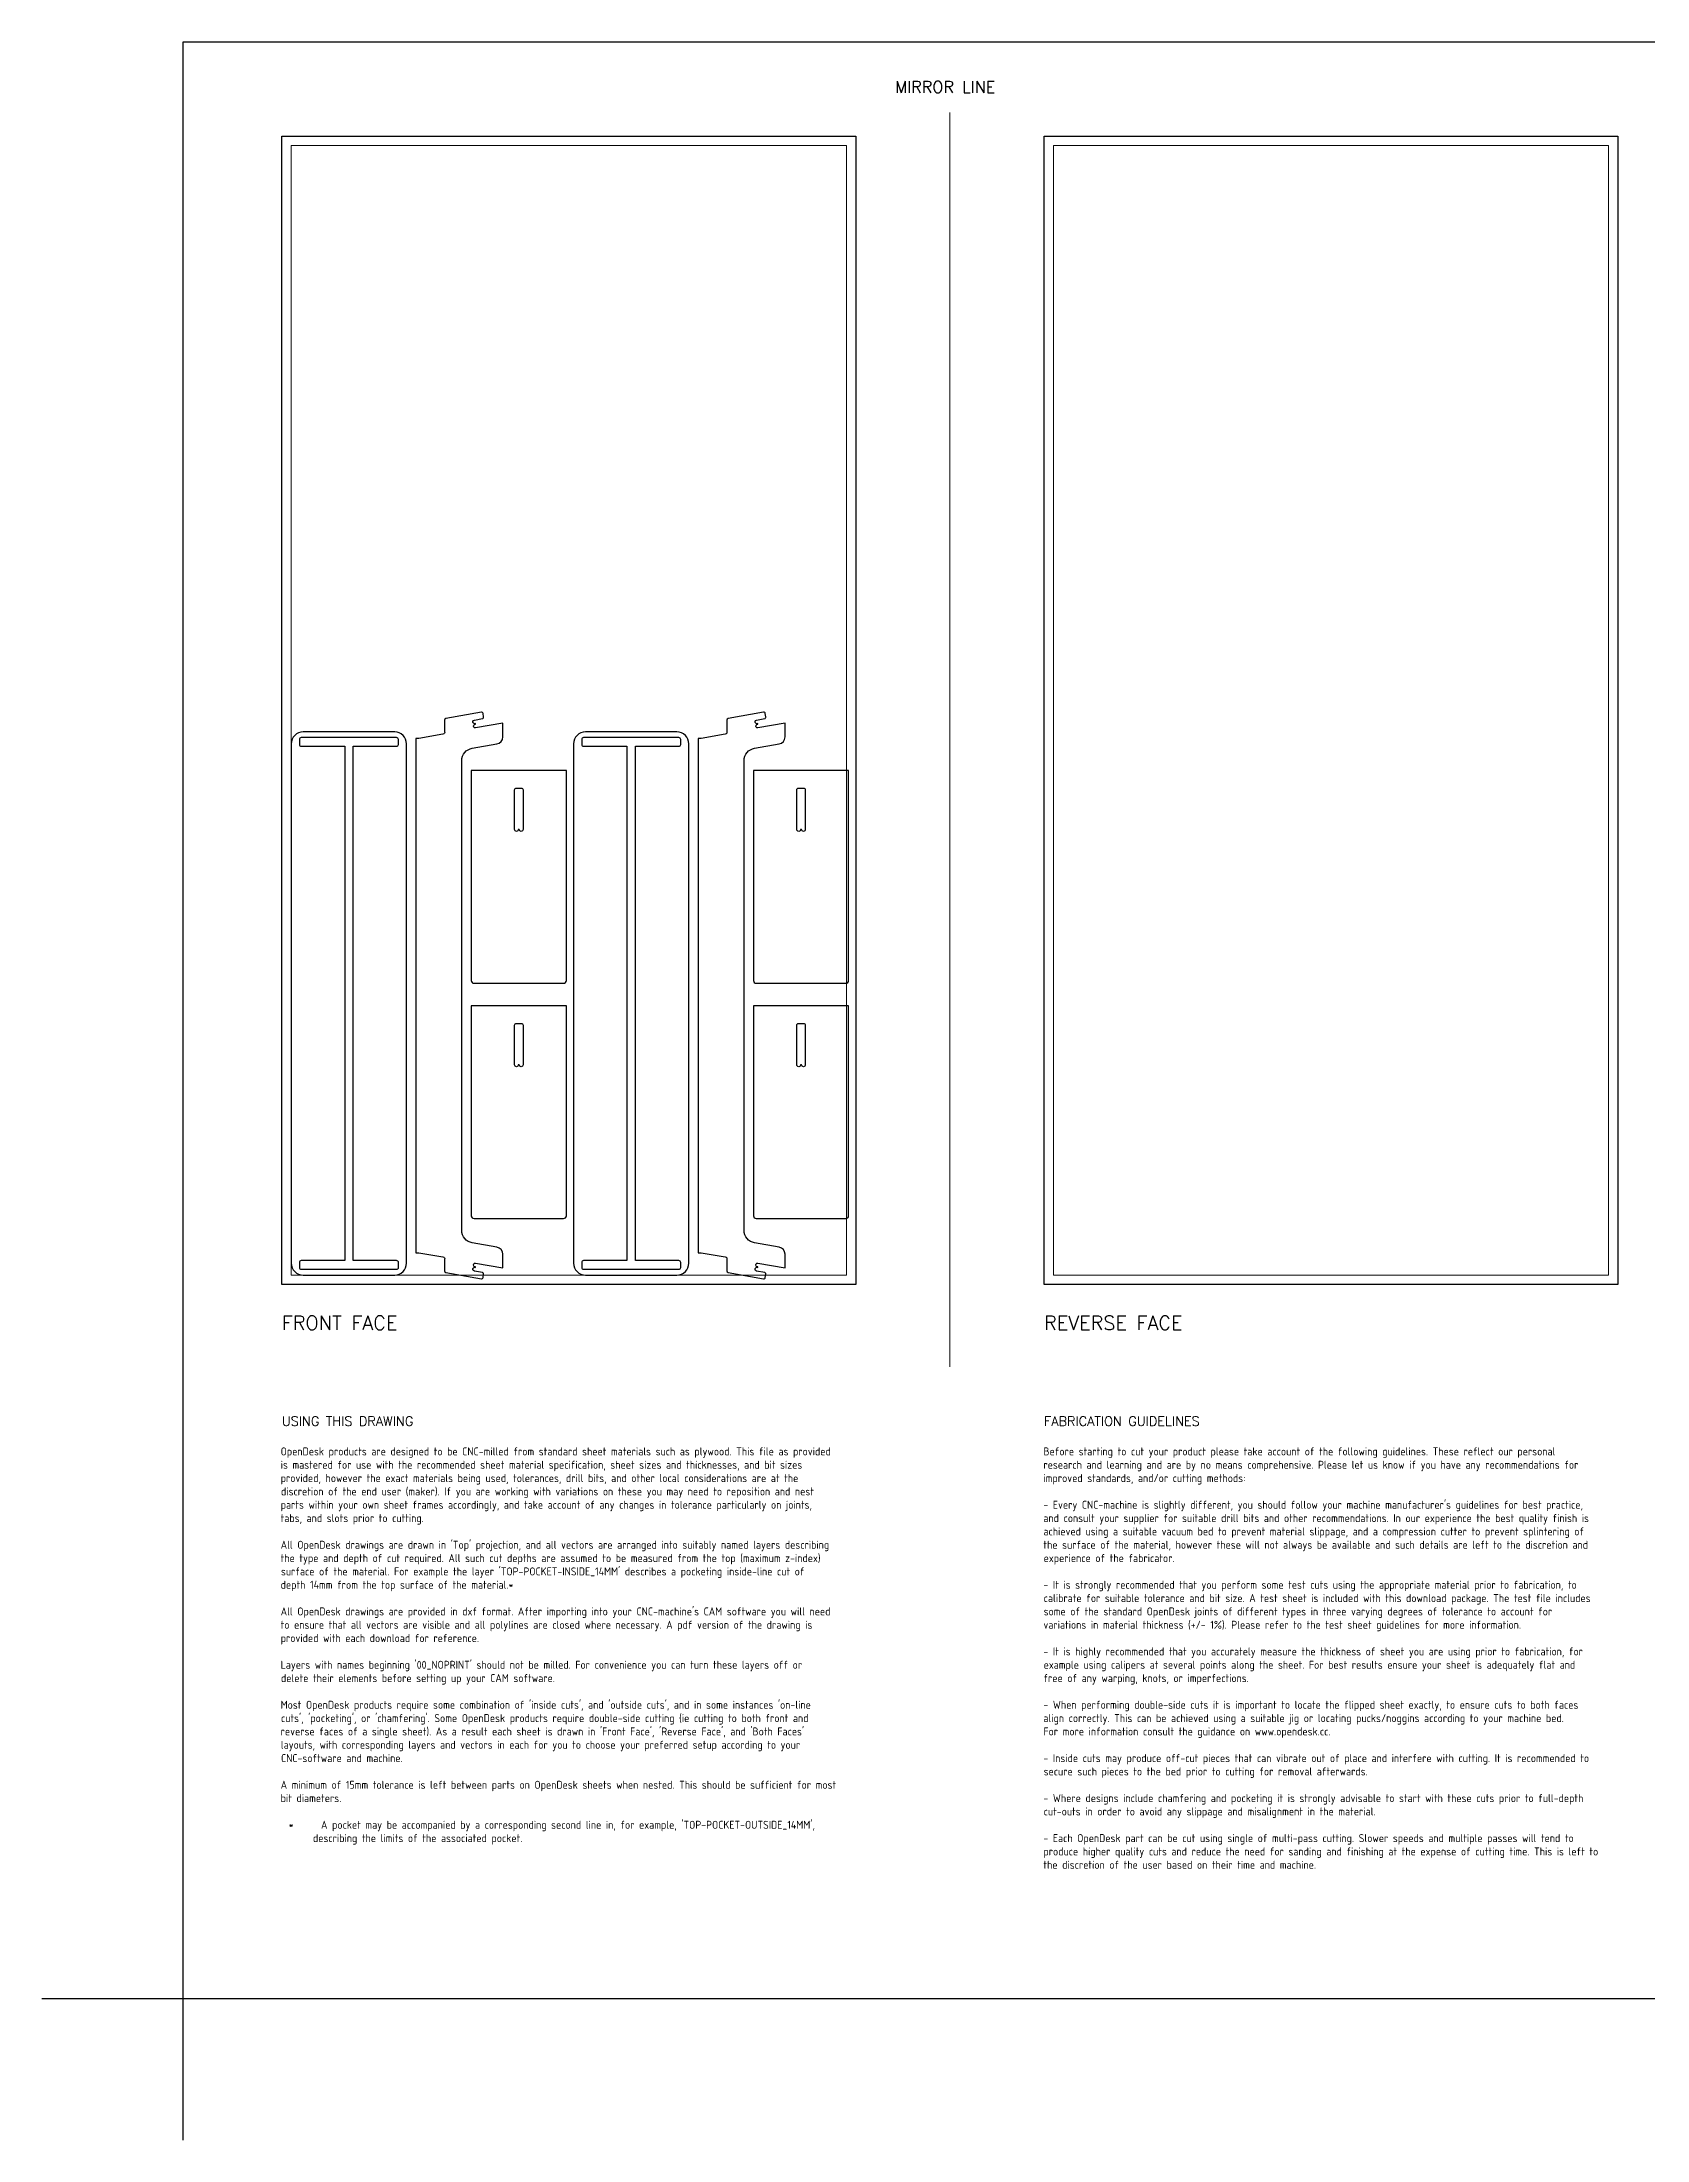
# Model space of a CAD drawing. Header units: millimetres. Extents: x -300 to 5880, y -300 to 4158.
# Drawn here: x -300 to 3112, y -300 to 4158 of the extents above; entities that cross this region are included whole.
import ezdxf
from ezdxf.enums import TextEntityAlignment as Align

# ---------------------------------------------------------------- set-up
doc = ezdxf.new("R2010")
doc.units = ezdxf.units.MM
doc.layers.add('00-NOPRINT_TEXT', color=7, linetype='Continuous', lineweight=25)
doc.layers.add('00_NOPRINT_TOLERANCE', color=7, linetype='Continuous', lineweight=5)
for name, color, linetype, lineweight, true_color in [('BOARD_$TH-NOMINAL', 3, 'Continuous', 30, 0x00ff00), ('TOP-CUT-INSIDE_18.000MM', 1, 'Continuous', 25, 0xff1c00), ('TOP-CUT-OUTSIDE_18.000MM', 220, 'Continuous', 25, 0xff00d1), ('TOP-POCKET-INSIDE_12.000MM', 140, 'Continuous', 25, 0x00b1ff)]:
    doc.layers.add(name, color=color, linetype=linetype, lineweight=lineweight, true_color=true_color)
doc.styles.add('OD-ISOCP-17_240', font='isocp.shx')
doc.styles.add('OD-ISOCP-17_241', font='isocp.shx')
doc.styles.add('OD-ISOCP-17_242', font='isocp.shx')
doc.styles.add('OD-ISOCP-17_243', font='isocp.shx')
doc.styles.add('OD-ISOCP-17_244', font='isocp.shx')
doc.styles.add('OD-ISOCP-17_245', font='isocp.shx')
doc.styles.add('OD-ISOCP-17_246', font='isocp.shx')
doc.styles.add('OD-ISOCP-17_247', font='isocp.shx')
doc.styles.add('OD-ISOCP-17_248', font='isocp.shx')
doc.styles.add('OD-ISOCP-17_249', font='isocp.shx')
doc.styles.add('OD-ISOCP-17_250', font='isocp.shx')
doc.styles.add('OD-ISOCP-17_251', font='isocp.shx')
doc.styles.add('OD-ISOCP-17_252', font='isocp.shx')
doc.styles.add('OD-ISOCP-17_253', font='isocp.shx')
doc.styles.add('OD-ISOCP-17_254', font='isocp.shx')
doc.styles.add('OD-ISOCP-17_255', font='isocp.shx')
doc.styles.add('OD-ISOCP-17_256', font='isocp.shx')
doc.styles.add('OD-ISOCP-17_257', font='isocp.shx')
doc.styles.add('OD-ISOCP-17_258', font='isocp.shx')
doc.styles.add('OD-ISOCP-17_259', font='isocp.shx')
doc.styles.add('OD-ISOCP-17_260', font='isocp.shx')
doc.styles.add('OD-ISOCP-17_261', font='isocp.shx')
doc.styles.add('OD-ISOCP-17_262', font='isocp.shx')
doc.styles.add('OD-ISOCP-17_263', font='isocp.shx')
doc.styles.add('OD-ISOCP-17_264', font='isocp.shx')
doc.styles.add('OD-ISOCP-17_265', font='isocp.shx')
doc.styles.add('OD-ISOCP-17_266', font='isocp.shx')
doc.styles.add('OD-ISOCP-17_267', font='isocp.shx')
doc.styles.add('OD-ISOCP-17_268', font='isocp.shx')
doc.styles.add('OD-ISOCP-17_269', font='isocp.shx')
doc.styles.add('OD-ISOCP-17_270', font='isocp.shx')
doc.styles.add('OD-ISOCP-17_271', font='isocp.shx')
doc.styles.add('OD-ISOCP-17_272', font='isocp.shx')
doc.styles.add('OD-ISOCP-17_273', font='isocp.shx')
doc.styles.add('OD-ISOCP-17_274', font='isocp.shx')
doc.styles.add('OD-ISOCP-17_275', font='isocp.shx')
doc.styles.add('OD-ISOCP-17_276', font='isocp.shx')
doc.styles.add('OD-ISOCP-17_277', font='isocp.shx')
doc.styles.add('OD-ISOCP-17_278', font='isocp.shx')
doc.styles.add('OD-ISOCP-17_279', font='isocp.shx')
doc.styles.add('OD-ISOCP-17_280', font='isocp.shx')
doc.styles.add('OD-ISOCP-17_281', font='isocp.shx')
doc.styles.add('OD-ISOCP-17_282', font='isocp.shx')
doc.styles.add('OD-ISOCP-17_283', font='isocp.shx')
doc.styles.add('OD-ISOCP-17_284', font='isocp.shx')
doc.styles.add('OD-ISOCP-17_285', font='isocp.shx')
doc.styles.add('OD-ISOCP-17_286', font='isocp.shx')
doc.styles.add('OD-ISOCP-17_287', font='isocp.shx')
doc.styles.add('OD-ISOCP-17_288', font='isocp.shx')
doc.styles.add('OD-SIMPLEX-20_87', font='simplex.shx')
doc.styles.add('OD-SIMPLEX-20_88', font='simplex.shx')
doc.styles.add('OD-SIMPLEX-25_89', font='simplex.shx')
doc.styles.add('OD-SIMPLEX-30_88', font='simplex.shx')
doc.styles.add('OD-SIMPLEX-30_89', font='simplex.shx')

# ---------------------------------------------------------------- blocks, each defined once
blk = doc.blocks.new('Borders Opendesk_7')
at = {"layer": '00-NOPRINT_TEXT'}
for p, q in [((0, 4158), (5880, 4158)), ((0, 0), (0, 4158)), ((0, 0), (-300, 0)), ((0, -300), (0, 0)), ((5880, 0), (0, 0))]:
    blk.add_line(p, q, dxfattribs=at)
at = {"layer": '00_NOPRINT_TOLERANCE', "ltscale": 0.379043}
blk.add_line((1630, 1343.2), (1630, 4008), dxfattribs=at)
at = {"layer": '00_NOPRINT_TOLERANCE', "ltscale": 0.379202}
for p, q in [((210, 3958), (1430, 3958)), ((210, 1518), (210, 3958)), ((1430, 3958), (1430, 1518)), ((1830, 3958), (3050, 3958)), ((1830, 1518), (1830, 3958)), ((3050, 3958), (3050, 1518)), ((1430, 1518), (210, 1518)), ((3050, 1518), (1830, 1518))]:
    blk.add_line(p, q, dxfattribs=at)
at = {"layer": '00_NOPRINT_TOLERANCE', "ltscale": 0.380876}
for p, q in [((230, 3938), (1410, 3938)), ((1850, 3938), (3030, 3938)), ((1410, 1538), (230, 1538)), ((3030, 1538), (1850, 1538))]:
    blk.add_line(p, q, dxfattribs=at)
at = {"layer": '00_NOPRINT_TOLERANCE', "ltscale": 0.380023}
for p, q in [((230, 1538), (230, 3938)), ((1410, 3938), (1410, 1538)), ((1850, 1538), (1850, 3938)), ((3030, 3938), (3030, 1538))]:
    blk.add_line(p, q, dxfattribs=at)
at = {"layer": 'BOARD_$TH-NOMINAL'}
for p, q in [((210, 3958), (1430, 3958)), ((210, 1518), (210, 3958)), ((1430, 3958), (1430, 1518)), ((1830, 3958), (3050, 3958)), ((1830, 1518), (1830, 3958)), ((3050, 3958), (3050, 1518)), ((1430, 1518), (210, 1518)), ((3050, 1518), (1830, 1518))]:
    blk.add_line(p, q, dxfattribs=at)
at = {"layer": '00-NOPRINT_TEXT', "style": 'OD-SIMPLEX-25_89'}
blk.add_text('MIRROR LINE', height=25, dxfattribs=at).set_placement((1513.3, 4049.9))
at = {"layer": '00-NOPRINT_TEXT', "color": 7}
for s, height, style, p in [('FRONT FACE', 30, 'OD-SIMPLEX-30_89', (210, 1451.3)), ('REVERSE FACE', 30, 'OD-SIMPLEX-30_88', (1830, 1451.3)), ('USING THIS DRAWING', 20, 'OD-SIMPLEX-20_88', (210, 1237.4)), ('FABRICATION GUIDELINES', 20, 'OD-SIMPLEX-20_87', (1830, 1237.4))]:
    blk.add_text(s, height=height, dxfattribs=dict(at, style=style)).set_placement(p, align=Align.TOP_LEFT)
for s, style, p in [('OpenDesk products are designed to be CNC-milled from standard sheet materials such as plywood. This file as provided', 'OD-ISOCP-17_265', (207.4, 1154.7)), ('Before starting to cut your product please take account of the following guidelines. These reflect our personal', 'OD-ISOCP-17_240', (1828.7, 1154.7)), ('is mastered for use with the recommended sheet material specification, sheet sizes and thicknesses, and bit sizes', 'OD-ISOCP-17_266', (207.4, 1126.3)), ('provided, however the exact materials being used, tolerances, drill bits, and other local considerations are at the', 'OD-ISOCP-17_267', (207.4, 1098)), ('research and learning and are by no means comprehensive. Please let us know if you have any recommendations for', 'OD-ISOCP-17_241', (1828.7, 1126.3)), ('improved standards, and/or cutting methods:', 'OD-ISOCP-17_242', (1828.7, 1098)), ('discretion of the end user (maker). If you are working with variations on these you may need to reposition and nest', 'OD-ISOCP-17_268', (208.1, 1069.7)), ('tabs, and slots prior to cutting.', 'OD-ISOCP-17_270', (207.4, 1013)), ('parts within your own sheet frames accordingly, and take account of any changes in tolerance particularly on joints,', 'OD-ISOCP-17_269', (207.4, 1041.3)), ("- Every CNC-machine is slightly different, you should follow your machine manufacturer's guidelines for best practice,", 'OD-ISOCP-17_243', (1828.7, 1041.3)), ('and consult your supplier for suitable drill bits and other recommendations. In our experience the best quality finish is', 'OD-ISOCP-17_244', (1828.7, 1013)), ('achieved using a suitable vacuum bed to prevent material slippage, and a compression cutter to prevent splintering of', 'OD-ISOCP-17_245', (1828.7, 984.7)), ('the type and depth of cut required. All such cut depths are assumed to be measured from the top (maximum z-index)', 'OD-ISOCP-17_272', (207.4, 928)), ("All OpenDesk drawings are drawn in 'Top' projection, and all vectors are arranged into suitably named layers describing", 'OD-ISOCP-17_271', (207.4, 956.3)), ('the surface of the material, however these will not always be available and such details are left to the discretion and', 'OD-ISOCP-17_246', (1828.7, 956.3)), ('experience of the fabricator.', 'OD-ISOCP-17_247', (1829.2, 928)), ("surface of the material. For example the layer 'TOP-POCKET-INSIDE_14MM' describes a pocketing inside-line cut of", 'OD-ISOCP-17_273', (208, 899.7)), ('depth 14mm from the top surface of the material.*', 'OD-ISOCP-17_274', (207.4, 871.3)), ('- It is strongly recommended that you perform some test cuts using the appropriate material prior to fabrication, to', 'OD-ISOCP-17_248', (1828.7, 871.3)), ('calibrate for suitable tolerance and bit size. A test sheet is included with this download package. The test file includes', 'OD-ISOCP-17_249', (1829.3, 843)), ('to ensure that all vectors are visible and all polylines are closed where necessary. A pdf version of the drawing is', 'OD-ISOCP-17_276', (207.4, 786.3)), ("All OpenDesk drawings are provided in dxf format. After importing into your CNC-machine's CAM software you will need", 'OD-ISOCP-17_275', (207.4, 814.7)), ('variations in material thickness (+/- 1%). Please refer to the test sheet guidelines for more information.', 'OD-ISOCP-17_251', (1828.7, 786.3)), ('some of the standard OpenDesk joints of different types in three varying degrees of tolerance to account for', 'OD-ISOCP-17_250', (1829.2, 814.7)), ('provided with each download for reference.', 'OD-ISOCP-17_277', (207.4, 758)), ("Layers with names beginning '00_NOPRINT' should not be milled. For convenience you can turn these layers off or", 'OD-ISOCP-17_278', (207.4, 701.3)), ('- It is highly recommended that you accurately measure the thickness of sheet you are using prior to fabrication, for', 'OD-ISOCP-17_252', (1828.7, 729.7)), ('example using calipers at several points along the sheet. For best results ensure your sheet is adequately flat and', 'OD-ISOCP-17_253', (1829.2, 701.3)), ('delete their elements before setting up your CAM software.', 'OD-ISOCP-17_279', (208.1, 673)), ('free of any warping, knots, or imperfections.', 'OD-ISOCP-17_254', (1828.7, 673)), ("Most OpenDesk products require some combination of 'inside cuts', and 'outside cuts', and in some instances 'on-line", 'OD-ISOCP-17_280', (207.4, 616.3)), ('- When performing double-side cuts it is important to locate the flipped sheet exactly, to ensure cuts to both faces', 'OD-ISOCP-17_255', (1828.7, 616.3)), ("reverse faces of a single sheet). As a result each sheet is drawn in 'Front Face', 'Reverse Face', and 'Both Faces'", 'OD-ISOCP-17_282', (207.4, 559.7)), ("cuts', 'pocketing', or 'chamfering'. Some OpenDesk products require double-side cutting (ie cutting to both front and", 'OD-ISOCP-17_281', (208.1, 588)), ('align correctly. This can be achieved using a suitable jig or locating pucks/noggins according to your machine bed.', 'OD-ISOCP-17_256', (1828.7, 588)), ('layouts, with corresponding layers and vectors in each for you to choose your preferred setup according to your', 'OD-ISOCP-17_283', (207.8, 531.3)), ('For more information consult the guidance on www.opendesk.cc.', 'OD-ISOCP-17_257', (1828.7, 559.7)), ('CNC-software and machine.', 'OD-ISOCP-17_284', (208.2, 503)), ('- Inside cuts may produce off-cut pieces that can vibrate out of place and interfere with cutting. It is recommended to', 'OD-ISOCP-17_258', (1828.7, 503)), ('secure such pieces to the bed prior to cutting for removal afterwards.', 'OD-ISOCP-17_259', (1829.2, 474.7)), ('A minimum of 15mm tolerance is left between parts on OpenDesk sheets when nested. This should be sufficient for most', 'OD-ISOCP-17_285', (207.4, 446.3)), ('bit diameters.', 'OD-ISOCP-17_286', (207.4, 418)), ('- Where designs include chamfering and pocketing it is strongly advisable to start with these cuts prior to full-depth', 'OD-ISOCP-17_260', (1828.7, 418)), ('cut-outs in order to avoid any slippage and misalignment in the material.', 'OD-ISOCP-17_261', (1829.3, 389.7)), ("*      A pocket may be accompanied by a corresponding second line in, for example, 'TOP-POCKET-OUTSIDE_14MM',", 'OD-ISOCP-17_287', (224.4, 361.3)), ('describing the limits of the associated pocket.', 'OD-ISOCP-17_288', (276.1, 333)), ('- Each OpenDesk part can be cut using single of multi-pass cutting. Slower speeds and multiple passes will tend to', 'OD-ISOCP-17_262', (1828.7, 333)), ('produce higher quality cuts and reduce the need for sanding and finishing at the expense of cutting time. This is left to', 'OD-ISOCP-17_263', (1828.7, 304.7)), ('the discretion of the user based on their time and machine.', 'OD-ISOCP-17_264', (1828.7, 276.3))]:
    blk.add_text(s, height=17, dxfattribs=dict(at, style=style)).set_placement(p)

msp = doc.modelspace()

# ---------------------------------------------------------------- linework, layer by layer
at = {"layer": 'TOP-CUT-INSIDE_18.000MM'}
for points in [[(712.6, 2484.6, -1), (704.6, 2484.6), (704.6, 2568.6, -0.414212), (708.6, 2572.6), (718.6, 2572.6, -0.414214), (722.6, 2568.6), (722.6, 2484.6, -1), (714.6, 2484.6), (712.6, 2484.6)], [(1312.6, 2484.6, -1), (1304.6, 2484.6), (1304.6, 2568.6, -0.414212), (1308.6, 2572.6), (1318.6, 2572.6, -0.414214), (1322.6, 2568.6), (1322.6, 2484.6, -1), (1314.6, 2484.6), (1312.6, 2484.6)], [(712.6, 1984.6, -1), (704.6, 1984.6), (704.6, 2068.6, -0.414212), (708.6, 2072.6), (718.6, 2072.6, -0.414214), (722.6, 2068.6), (722.6, 1984.6, -1), (714.6, 1984.6), (712.6, 1984.6)], [(1312.6, 1984.6, -1), (1304.6, 1984.6), (1304.6, 2068.6, -0.414212), (1308.6, 2072.6), (1318.6, 2072.6, -0.414214), (1322.6, 2068.6), (1322.6, 1984.6, -1), (1314.6, 1984.6), (1312.6, 1984.6)]]:
    msp.add_lwpolyline(points, format="xyb", dxfattribs=at)
at = {"layer": 'TOP-CUT-OUTSIDE_18.000MM'}
for points in [[(638.8, 2723.8), (637.5, 2731.2, 0.414214), (634, 2733.7), (558.5, 2720.5, 0.316388), (555.7, 2717), (555.7, 2692.8, -0.525382), (552.4, 2687.1), (501.3, 2678.2), (495, 2678.2), (495, 1585.4), (501.3, 1585.4), (552.4, 1576.6, -0.525382), (555.7, 1570.9), (555.7, 1546.7, 0.316388), (558.5, 1543.1), (634, 1530, 0.414214), (637.5, 1532.4), (638.8, 1539.9)], [(638.8, 1539.9, 0.414214), (636.4, 1543.4), (619.1, 1546.4, -1.161068), (621.4, 1554), (621.7, 1555.2, -1.148024), (621.9, 1563.2), (679.6, 1553.1), (679.6, 1582.4, 0.364633), (667.2, 1597.2), (614.8, 1606.3, -0.364633), (592.4, 1632.9), (592.4, 2630.8, -0.364633), (614.8, 2657.4), (667.2, 2666.5, 0.364633), (679.6, 2681.3), (679.6, 2710.6), (621.9, 2700.5, -1.148024), (621.7, 2708.4), (621.4, 2709.7, -1.161068), (619.1, 2717.3), (636.4, 2720.3, 0.414214), (638.8, 2723.8)], [(1238.8, 2723.8), (1237.5, 2731.2, 0.414214), (1234, 2733.7), (1158.5, 2720.5, 0.316388), (1155.7, 2717), (1155.7, 2692.8, -0.525382), (1152.4, 2687.1), (1101.3, 2678.2), (1095, 2678.2), (1095, 1585.4), (1101.3, 1585.4), (1152.4, 1576.6, -0.525382), (1155.7, 1570.9), (1155.7, 1546.7, 0.316388), (1158.5, 1543.1), (1234, 1530, 0.414214), (1237.5, 1532.4), (1238.8, 1539.9)], [(1238.8, 1539.9, 0.414214), (1236.4, 1543.4), (1219.1, 1546.4, -1.161068), (1221.4, 1554), (1221.7, 1555.2, -1.148024), (1221.9, 1563.2), (1279.6, 1553.1), (1279.6, 1582.4, 0.364633), (1267.2, 1597.2), (1214.8, 1606.3, -0.364633), (1192.4, 1632.9), (1192.4, 2630.8, -0.364633), (1214.8, 2657.4), (1267.2, 2666.5, 0.364633), (1279.6, 2681.3), (1279.6, 2710.6), (1221.9, 2700.5, -1.148024), (1221.7, 2708.4), (1221.4, 2709.7, -1.161068), (1219.1, 2717.3), (1236.4, 2720.3, 0.414214), (1238.8, 2723.8)], [(612.4, 2164, 0.414216), (618.4, 2158), (808.7, 2158, 0.41421), (814.7, 2164), (814.7, 2610.1), (612.4, 2610.1), (612.4, 2164)], [(1212.4, 2164, 0.414216), (1218.4, 2158), (1408.7, 2158, 0.41421), (1414.7, 2164), (1414.7, 2610.1), (1212.4, 2610.1), (1212.4, 2164)], [(612.4, 1664, 0.414216), (618.4, 1658), (808.7, 1658, 0.41421), (814.7, 1664), (814.7, 2110.1), (612.4, 2110.1), (612.4, 1664)], [(1212.4, 1664, 0.414216), (1218.4, 1658), (1408.7, 1658, 0.41421), (1414.7, 1664), (1414.7, 2110.1), (1212.4, 2110.1), (1212.4, 1664)]]:
    msp.add_lwpolyline(points, format="xyb", dxfattribs=at)
for points in [[(230, 1563.2, 0.414214), (255.2, 1538), (449.8, 1538, 0.414214), (475, 1563.2), (475, 2666.8, 0.414214), (449.8, 2692), (255.2, 2692, 0.414214), (230, 2666.8)], [(830, 1563.2, 0.414214), (855.2, 1538), (1049.8, 1538, 0.414214), (1075, 1563.2), (1075, 2666.8, 0.414214), (1049.8, 2692), (855.2, 2692, 0.414214), (830, 2666.8)]]:
    msp.add_lwpolyline(points, format="xyb", close=True, dxfattribs=at)
at = {"layer": 'TOP-POCKET-INSIDE_12.000MM'}
for points in [[(457.9, 1554.1), (457.9, 1564.6, 0.429303), (453.7, 1568.6), (361.5, 1568.6), (361.5, 2661.4), (453.7, 2661.4, 0.414214), (457.7, 2665.4), (457.7, 2675.9, 0.414214), (453.7, 2679.9), (251.3, 2679.9, 0.414214), (247.3, 2675.9), (247.3, 2665.4, 0.414214), (251.3, 2661.4), (343.5, 2661.4), (343.5, 1568.6), (251.3, 1568.6, 0.414214), (247.3, 1564.6), (247.3, 1554.1, 0.414214), (251.3, 1550.1), (453.7, 1550.1, 0.429303), (457.9, 1554.1)], [(1057.9, 1554.1), (1057.9, 1564.6, 0.429303), (1053.7, 1568.6), (961.5, 1568.6), (961.5, 2661.4), (1053.7, 2661.4, 0.414214), (1057.7, 2665.4), (1057.7, 2675.9, 0.414214), (1053.7, 2679.9), (851.3, 2679.9, 0.414214), (847.3, 2675.9), (847.3, 2665.4, 0.414214), (851.3, 2661.4), (943.5, 2661.4), (943.5, 1568.6), (851.3, 1568.6, 0.414214), (847.3, 1564.6), (847.3, 1554.1, 0.414214), (851.3, 1550.1), (1053.7, 1550.1, 0.429303), (1057.9, 1554.1)]]:
    msp.add_lwpolyline(points, format="xyb", dxfattribs=at)

# ---------------------------------------------------------------- block references
msp.add_blockref('Borders Opendesk_7', (0, 0))

doc.saveas('drawing.dxf')
